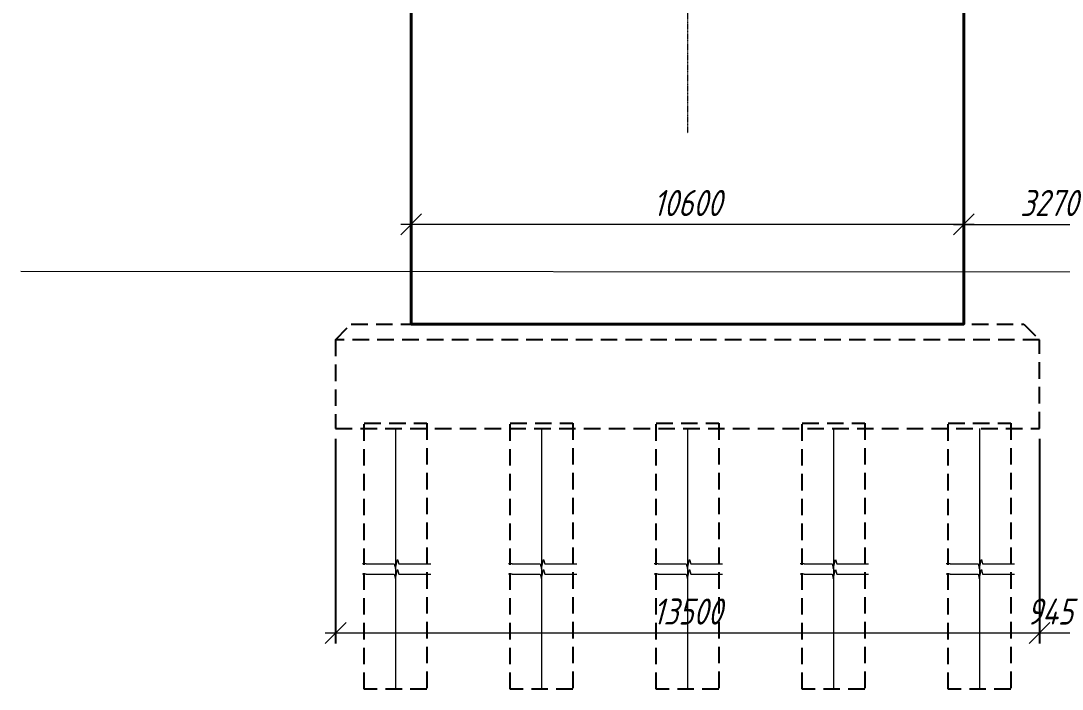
# Model space of a CAD drawing. Header units: millimetres. Extents: x 1864 to 10174863, y -4887456 to 5366151.
# Drawn here: x 10073759 to 10093734, y -11324 to 1490 of the extents above; entities that cross this region are included whole.
import ezdxf

# ---------------------------------------------------------------- set-up
doc = ezdxf.new("R2010")
doc.units = ezdxf.units.MM
for name, pattern in [('CENTER', [50.8, 31.75, -6.35, 6.35, -6.35]), ('невидимая', [9.525, 6.35, -3.175]), ('осевая', [2, 1.25, -0.25, 0.25, -0.25])]:
    doc.linetypes.add(name, pattern=pattern)
for name, color, linetype, lineweight in [('S-GRID', 1, 'CENTER', 20), ('S-OPOR', 2, 'Continuous', 40), ('ИС_Ось', 3, 'осевая', 18), ('ИС_Размер', 3, 'Continuous', 18), ('ИС_Тонкая', 3, 'Continuous', 18)]:
    doc.layers.add(name, color=color, linetype=linetype, lineweight=lineweight)
doc.layers.add('ИС_Невидимая', color=4, linetype='невидимая')
doc.styles.add('0', font='isocpeur.ttf', dxfattribs={"width": 0.8, "oblique": 15})
doc.linetypes.add('Земля', pattern='A,4.5,[130,ltypeshp.shx,S=3,R=-45,X=0,Y=-2.121],2.4,[130,ltypeshp.shx,S=3,R=-45,X=0,Y=-2.121],2.4,[130,ltypeshp.shx,S=3,R=-45,X=0,Y=-2.121],4.5', length=13.8)
doc.dimstyles.new('М200', dxfattribs={"dimscale": 200, "dimtxt": 2.5, "dimasz": 2, "dimexe": 1, "dimexo": 1, "dimgap": 0.8, "dimtad": 1, "dimdec": 0, "dimzin": 0, "dimdsep": 46, "dimtxsty": '0', "dimblk": 'OBLIQUE', "dimcen": 0.09, "dimdle": 1, "dimclrd": 256, "dimclre": 256, "dimclrt": 256, "dimadec": 4, "dimazin": 0, "dimtfac": 1, "dimtdec": 0, "dimtmove": 1, "dimatfit": 2, "dimfxl": 1, "dimtolj": 1, "dimtzin": 0, "dimlwd": -1, "dimarcsym": 0})

# ---------------------------------------------------------------- blocks, each defined once
blk = doc.blocks.new('_OBLIQUE')
at = {"color": 0, "linetype": 'ByBlock', "lineweight": -2}
blk.add_line((0.5, 0.5), (-0.5, -0.5), dxfattribs=at)
blk = doc.blocks.new('*D804')
at = {"layer": 'Defpoints', "color": 0, "linetype": 'Continuous', "transparency": 16777216}
for p in [(10081247, -1117), (10091847, -1117), (10081247, -2413)]:
    blk.add_point(p, dxfattribs=at)
at = {"layer": 'ИС_Размер', "lineweight": -2, "transparency": 16777216}
for p, q in [((10081247, -1317), (10081247, -2613)), ((10091847, -1317), (10091847, -2613))]:
    blk.add_line(p, q, dxfattribs=at)
at = {"layer": 'ИС_Размер', "transparency": 16777216}
blk.add_line((10092047, -2413), (10081047, -2413), dxfattribs=at)
at = {"layer": 'ИС_Размер', "linetype": 'Continuous', "transparency": 16777216, "xscale": 400, "yscale": 400, "zscale": 400, "rotation": 180}
blk.add_blockref('_OBLIQUE', (10081247, -2413), dxfattribs=at)
at = {"layer": 'ИС_Размер', "linetype": 'Continuous', "transparency": 16777216, "xscale": 400, "yscale": 400, "zscale": 400}
blk.add_blockref('_OBLIQUE', (10091847, -2413), dxfattribs=at)
at = {"layer": 'ИС_Размер', "linetype": 'Continuous', "transparency": 16777216, "insert": (10086547, -2003), "char_height": 500, "attachment_point": 5, "style": '0'}
blk.add_mtext('\\A1;10600', dxfattribs=at)
blk = doc.blocks.new('*D806')
at = {"layer": 'Defpoints', "color": 0, "linetype": 'Continuous', "transparency": 16777216}
for p in [(10091847, -1117), (10095117, -1117), (10095117, -2413)]:
    blk.add_point(p, dxfattribs=at)
at = {"layer": 'ИС_Размер', "lineweight": -2, "transparency": 16777216}
for p, q in [((10091847, -1317), (10091847, -2613)), ((10095117, -1317), (10095117, -2613))]:
    blk.add_line(p, q, dxfattribs=at)
at = {"layer": 'ИС_Размер', "transparency": 16777216}
blk.add_line((10091647, -2413), (10095317, -2413), dxfattribs=at)
at = {"layer": 'ИС_Размер', "linetype": 'Continuous', "transparency": 16777216, "xscale": 400, "yscale": 400, "zscale": 400, "rotation": 180}
blk.add_blockref('_OBLIQUE', (10091847, -2413), dxfattribs=at)
at = {"layer": 'ИС_Размер', "linetype": 'Continuous', "transparency": 16777216, "xscale": 400, "yscale": 400, "zscale": 400}
blk.add_blockref('_OBLIQUE', (10095117, -2413), dxfattribs=at)
at = {"layer": 'ИС_Размер', "linetype": 'Continuous', "transparency": 16777216, "insert": (10093482, -2003), "char_height": 500, "attachment_point": 5, "style": '0'}
blk.add_mtext('\\A1;3270', dxfattribs=at)
blk = doc.blocks.new('*D1022')
at = {"layer": 'Defpoints', "color": 0, "linetype": 'Continuous', "transparency": 16777216}
for p in [(10079798, -6324, 5778), (10093298, -6324, 5778), (10093298, -10246)]:
    blk.add_point(p, dxfattribs=at)
at = {"layer": 'ИС_Размер', "lineweight": -2, "transparency": 16777216}
for p, q in [((10079798, -6524), (10079798, -10446)), ((10093298, -6524), (10093298, -10446))]:
    blk.add_line(p, q, dxfattribs=at)
at = {"layer": 'ИС_Размер', "transparency": 16777216}
blk.add_line((10079598, -10246), (10093498, -10246), dxfattribs=at)
at = {"layer": 'ИС_Размер', "linetype": 'Continuous', "transparency": 16777216, "xscale": 400, "yscale": 400, "zscale": 400, "rotation": 180}
blk.add_blockref('_OBLIQUE', (10079798, -10246), dxfattribs=at)
at = {"layer": 'ИС_Размер', "linetype": 'Continuous', "transparency": 16777216, "xscale": 400, "yscale": 400, "zscale": 400}
blk.add_blockref('_OBLIQUE', (10093298, -10246), dxfattribs=at)
at = {"layer": 'ИС_Размер', "linetype": 'Continuous', "transparency": 16777216, "insert": (10086548, -9836), "char_height": 500, "attachment_point": 5, "style": '0'}
blk.add_mtext('\\A1;13500', dxfattribs=at)
blk = doc.blocks.new('*D1023')
at = {"layer": 'Defpoints', "color": 0, "linetype": 'Continuous', "transparency": 16777216}
for p in [(10093298, -6324), (10094243, -6324), (10094243, -10246)]:
    blk.add_point(p, dxfattribs=at)
at = {"layer": 'ИС_Размер', "lineweight": -2, "transparency": 16777216}
for p, q in [((10093298, -6524), (10093298, -10446)), ((10094243, -6524), (10094243, -10446))]:
    blk.add_line(p, q, dxfattribs=at)
at = {"layer": 'ИС_Размер', "transparency": 16777216}
blk.add_line((10093098, -10246), (10094443, -10246), dxfattribs=at)
at = {"layer": 'ИС_Размер', "linetype": 'Continuous', "transparency": 16777216, "xscale": 400, "yscale": 400, "zscale": 400, "rotation": 180}
blk.add_blockref('_OBLIQUE', (10093298, -10246), dxfattribs=at)
at = {"layer": 'ИС_Размер', "linetype": 'Continuous', "transparency": 16777216, "xscale": 400, "yscale": 400, "zscale": 400}
blk.add_blockref('_OBLIQUE', (10094243, -10246), dxfattribs=at)
at = {"layer": 'ИС_Размер', "linetype": 'Continuous', "transparency": 16777216, "insert": (10093498, -9836), "char_height": 500, "attachment_point": 5, "style": '0'}
blk.add_mtext('\\A1;945', dxfattribs=at)
blk = doc.blocks.new('*U957')
at = {"color": 0, "linetype": 'ByBlock', "lineweight": -2}
for p, q in [((21.87, 0), (0, 0)), ((47.23, 0), (25.37, 0)), ((47.23, 0), (50.23, 0)), ((0, 0), (-3, 0))]:
    blk.add_line(p, q, dxfattribs=at)
blk.add_lwpolyline([(25.37, 0), (24.49, -3.5), (22.74, 3.5), (21.87, 0)], dxfattribs=at)
blk = doc.blocks.new('*U954')
at = {"color": 0, "linetype": 'ByBlock', "lineweight": -2}
for p, q in [((21.87, 0), (0, 0)), ((47.23, 0), (25.37, 0)), ((47.23, 0), (50.23, 0)), ((0, 0), (-3, 0))]:
    blk.add_line(p, q, dxfattribs=at)
blk.add_lwpolyline([(25.37, 0), (24.49, -3.5), (22.74, 3.5), (21.87, 0)], dxfattribs=at)
blk = doc.blocks.new('*U1018')
at = {"layer": 'ИС_Невидимая', "ltscale": 50}
blk.add_lwpolyline([(-618, 2550), (582, 2550), (582, -2550), (-618, -2550)], close=True, dxfattribs=at)
at = {"layer": 'ИС_Ось', "ltscale": 0.3}
blk.add_lwpolyline([(-18, 2450), (-18, -2550)], dxfattribs=at)
at = {"layer": 'ИС_Тонкая', "xscale": -24.62300410485155, "yscale": 24.62300410485155, "zscale": 24.62300410485155}
for name, p in [('*U957', (582, -150)), ('*U954', (582, -342))]:
    blk.add_blockref(name, p, dxfattribs=at)
blk = doc.blocks.new('*U1019')
at = {"layer": 'ИС_Ось', "color": 0, "linetype": 'ByBlock', "lineweight": -2, "transparency": 16777216}
for p in [(0, 0), (2800, 0), (5600, 0), (8400, 0), (11200, 0)]:
    blk.add_blockref('*U1018', p, dxfattribs=at)

msp = doc.modelspace()

# ---------------------------------------------------------------- linework, layer by layer
at = {"layer": 'S-GRID', "linetype": 'CENTER', "ltscale": 0.1}
msp.add_line((10086546.7, 12246.8), (10086546.7, -663.4), dxfattribs=at)
at = {"layer": 'S-OPOR'}
msp.add_lwpolyline([(10081247.1, -4324.2), (10091847.1, -4324.2), (10091846.7, 1675.9), (10081246.7, 1675.9)], close=True, dxfattribs=at)
at = {"layer": 'ИС_Невидимая', "ltscale": 50}
for points in [[(10093297.3, -4624.1), (10079797.3, -4624.2), (10080096.9, -4324.2), (10092997.3, -4324.1)], [(10079797.6, -6324.2), (10093297.6, -6324.2), (10093297.3, -4624.2), (10079797.3, -4624.2)]]:
    msp.add_lwpolyline(points, close=True, dxfattribs=at)
at = {"layer": 'ИС_Размер', "color": 3, "linetype": 'Земля', "ltscale": 0.5}
msp.add_line((10073758.7, -3312.6), (10115066.1, -3333.6), dxfattribs=at)

# ---------------------------------------------------------------- block references
at = {"layer": 'ИС_Ось'}
msp.add_blockref('*U1019', (10080965.2, -8774.2), dxfattribs=at)

# ---------------------------------------------------------------- dimensions: what is measured, and where the dimension line sits
at = {"layer": 'ИС_Размер', "linetype": 'Continuous'}
dim = msp.add_linear_dim(base=(10081246.9, -2412.6), p1=(10091846.9, -1117.4), p2=(10081246.9, -1117.4), angle=180, dimstyle='М200', dxfattribs=at)
dim.commit()
dim.dimension.update_dxf_attribs({"geometry": '*D804', "text_midpoint": (10086546.9, -2002.6)})
for base, p1, p2, picture, middle in [((10095117.3539, -2412.6166), (10091846.8897, -1117.3975), (10095117.3539, -1117.3753), '*D806', (10093482.1218, -2002.6166)), ((10093297.6, -10246, -5778.2), (10079797.6, -6324.2), (10093297.6, -6324.4), '*D1022', (10086547.6, -9836, -5778.2))]:
    dim = msp.add_linear_dim(base=base, p1=p1, p2=p2, dimstyle='М200', dxfattribs=at)
    dim.commit()
    dim.dimension.update_dxf_attribs({"geometry": picture, "text_midpoint": middle})
dim = msp.add_linear_dim(base=(10094242.7, -10246), p1=(10093297.6, -6324.4), p2=(10094242.7, -6324.4), dimstyle='М200', dxfattribs=at)
dim.commit()
dim.dimension.update_dxf_attribs({"geometry": '*D1023', "text_midpoint": (10093497.6, -10246), "dimtype": 160})

doc.saveas('drawing.dxf')
